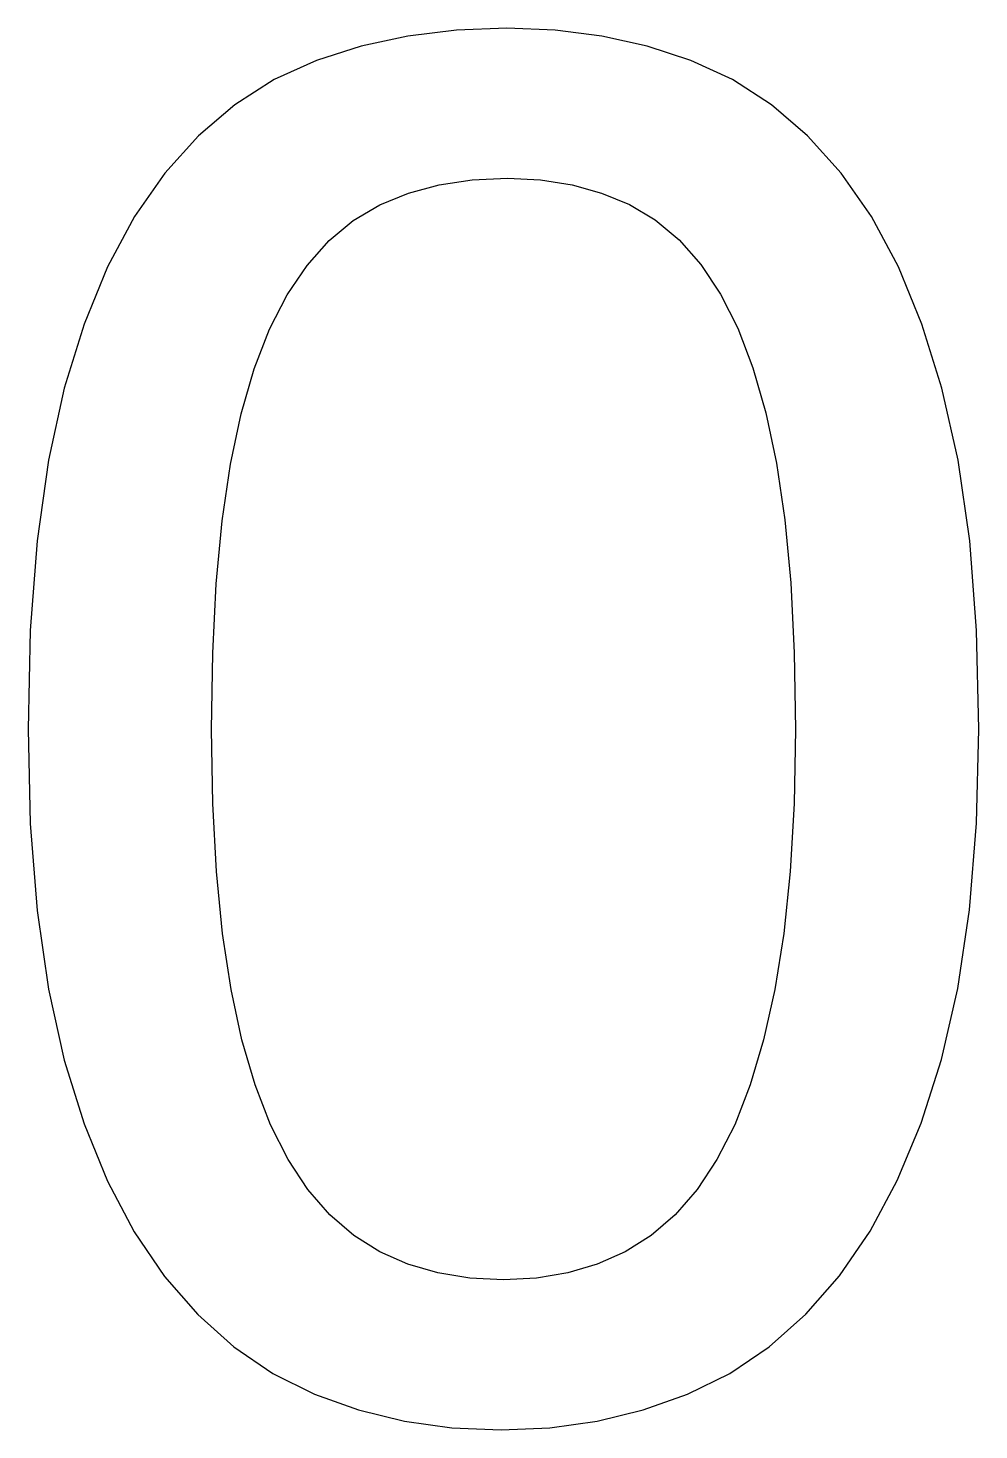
# Model space of a CAD drawing. Header units: metres. Extents: x 0.32 to 3.97, y -0.06 to 5.31.
import ezdxf

# ---------------------------------------------------------------- set-up
doc = ezdxf.new("R2010")
doc.units = ezdxf.units.M

msp = doc.modelspace()

# ---------------------------------------------------------------- linework, layer by layer
for p, q in [((1.7768, 5.281), (1.5977, 5.2423)), ((1.9632, 5.3042), (1.7768, 5.281)), ((2.157, 5.312), (1.9632, 5.3042)), ((2.3421, 5.3042), (2.157, 5.312)), ((2.5215, 5.281), (2.3421, 5.3042)), ((2.6951, 5.2423), (2.5215, 5.281)), ((1.5977, 5.2423), (1.426, 5.188)), ((2.863, 5.188), (2.6951, 5.2423)), ((1.426, 5.188), (1.264, 5.1145)), ((3.0227, 5.1145), (2.863, 5.188)), ((1.264, 5.1145), (1.1132, 5.018)), ((3.172, 5.018), (3.0227, 5.1145)), ((1.1132, 5.018), (0.9736, 4.8985)), ((3.3108, 4.8985), (3.172, 5.018)), ((0.9736, 4.8985), (0.845, 4.756)), ((3.439, 4.756), (3.3108, 4.8985)), ((0.845, 4.756), (0.7286, 4.5889)), ((2.0241, 4.7296), (2.159, 4.736)), ((2.159, 4.736), (2.2865, 4.7297)), ((3.5554, 4.5889), (3.439, 4.756)), ((1.669, 4.634), (1.7791, 4.6786)), ((1.7791, 4.6786), (1.8975, 4.7105)), ((1.8975, 4.7105), (2.0241, 4.7296)), ((2.2865, 4.7297), (2.407, 4.7107)), ((2.407, 4.7107), (2.5205, 4.6792)), ((2.5205, 4.6792), (2.627, 4.635)), ((1.5677, 4.5742), (1.669, 4.634)), ((2.627, 4.635), (2.7264, 4.5761)), ((0.7286, 4.5889), (0.6255, 4.3957)), ((1.4748, 4.4967), (1.5677, 4.5742)), ((2.7264, 4.5761), (2.8178, 4.4992)), ((3.6587, 4.3957), (3.5554, 4.5889)), ((1.3902, 4.4017), (1.4748, 4.4967)), ((2.8178, 4.4992), (2.9009, 4.4046)), ((0.6255, 4.3957), (0.5356, 4.1764)), ((1.314, 4.289), (1.3902, 4.4017)), ((2.9009, 4.4046), (2.976, 4.292)), ((3.7489, 4.1764), (3.6587, 4.3957)), ((1.2464, 4.1572), (1.314, 4.289)), ((2.976, 4.292), (3.0427, 4.1607)), ((0.5356, 4.1764), (0.459, 3.931)), ((1.1877, 4.005), (1.2464, 4.1572)), ((3.0427, 4.1607), (3.1007, 4.0087)), ((3.826, 3.931), (3.7489, 4.1764)), ((1.1379, 3.8322), (1.1877, 4.005)), ((3.1007, 4.0087), (3.1502, 3.8362)), ((0.459, 3.931), (0.3982, 3.6554)), ((3.8881, 3.6554), (3.826, 3.931)), ((1.097, 3.639), (1.1379, 3.8322)), ((3.1502, 3.8362), (3.191, 3.643)), ((0.3982, 3.6554), (0.3547, 3.3457)), ((1.0651, 3.4228), (1.097, 3.639)), ((3.191, 3.643), (3.2229, 3.4266)), ((3.9325, 3.3457), (3.8881, 3.6554)), ((1.0422, 3.1812), (1.0651, 3.4228)), ((3.2229, 3.4266), (3.2457, 3.1843)), ((0.3547, 3.3457), (0.3287, 3.0019)), ((3.9591, 3.0019), (3.9325, 3.3457)), ((1.0286, 2.9143), (1.0422, 3.1812)), ((3.2457, 3.1843), (3.2594, 2.9161)), ((0.3287, 3.0019), (0.32, 2.624)), ((3.968, 2.624), (3.9591, 3.0019)), ((1.024, 2.622), (1.0286, 2.9143)), ((3.2594, 2.9161), (3.264, 2.622)), ((0.32, 2.624), (0.3287, 2.2611)), ((1.0287, 2.3381), (1.024, 2.622)), ((3.264, 2.622), (3.259, 2.3381)), ((3.959, 2.2624), (3.968, 2.624)), ((1.0427, 2.0772), (1.0287, 2.3381)), ((3.259, 2.3381), (3.2443, 2.0772)), ((0.3287, 2.2611), (0.3547, 1.9285)), ((3.932, 1.9307), (3.959, 2.2624)), ((1.0662, 1.8396), (1.0427, 2.0772)), ((3.2443, 2.0772), (3.2196, 1.8396)), ((0.3547, 1.9285), (0.3982, 1.6261)), ((3.887, 1.6289), (3.932, 1.9307)), ((1.099, 1.625), (1.0662, 1.8396)), ((3.2196, 1.8396), (3.185, 1.625)), ((0.3982, 1.6261), (0.459, 1.354)), ((1.1408, 1.4324), (1.099, 1.625)), ((3.185, 1.625), (3.1419, 1.4324)), ((3.824, 1.357), (3.887, 1.6289)), ((1.1912, 1.2595), (1.1408, 1.4324)), ((3.1419, 1.4324), (3.0905, 1.2595)), ((0.459, 1.354), (0.5355, 1.1098)), ((3.7459, 1.1127), (3.824, 1.357)), ((1.2503, 1.1064), (1.1912, 1.2595)), ((3.0905, 1.2595), (3.0309, 1.1064)), ((0.5355, 1.1098), (0.625, 0.8902)), ((1.318, 0.973), (1.2503, 1.1064)), ((3.0309, 1.1064), (2.963, 0.973)), ((3.6547, 0.893), (3.7459, 1.1127)), ((1.394, 0.8586), (1.318, 0.973)), ((2.963, 0.973), (2.887, 0.8586)), ((0.625, 0.8902), (0.7275, 0.6953)), ((3.5504, 0.6977), (3.6547, 0.893)), ((1.478, 0.7615), (1.394, 0.8586)), ((2.887, 0.8586), (2.803, 0.7615)), ((1.57, 0.6816), (1.478, 0.7615)), ((2.803, 0.7615), (2.711, 0.6816)), ((0.7275, 0.6953), (0.843, 0.525)), ((1.67, 0.619), (1.57, 0.6816)), ((2.711, 0.6816), (2.611, 0.619)), ((3.433, 0.527), (3.5504, 0.6977)), ((1.7776, 0.5722), (1.67, 0.619)), ((2.611, 0.619), (2.5038, 0.5722)), ((1.8925, 0.5387), (1.7776, 0.5722)), ((2.0146, 0.5187), (1.8925, 0.5387)), ((2.3902, 0.5387), (2.2703, 0.5187)), ((2.5038, 0.5722), (2.3902, 0.5387)), ((0.843, 0.525), (0.9709, 0.3786)), ((2.144, 0.512), (2.0146, 0.5187)), ((2.2703, 0.5187), (2.144, 0.512)), ((3.3036, 0.3797), (3.433, 0.527)), ((0.9709, 0.3786), (1.1095, 0.2545)), ((3.1632, 0.255), (3.3036, 0.3797)), ((1.1095, 0.2545), (1.2589, 0.1526)), ((3.012, 0.1527), (3.1632, 0.255)), ((1.2589, 0.1526), (1.419, 0.073)), ((2.85, 0.073), (3.012, 0.1527)), ((1.419, 0.073), (1.5882, 0.0131)), ((2.6797, 0.0131), (2.85, 0.073)), ((1.5882, 0.0131), (1.764, -0.0297)), ((2.5037, -0.0297), (2.6797, 0.0131)), ((1.764, -0.0297), (1.9462, -0.0554)), ((2.3222, -0.0554), (2.5037, -0.0297)), ((1.9462, -0.0554), (2.135, -0.064)), ((2.135, -0.064), (2.3222, -0.0554))]:
    msp.add_line(p, q)

doc.saveas('drawing.dxf')
